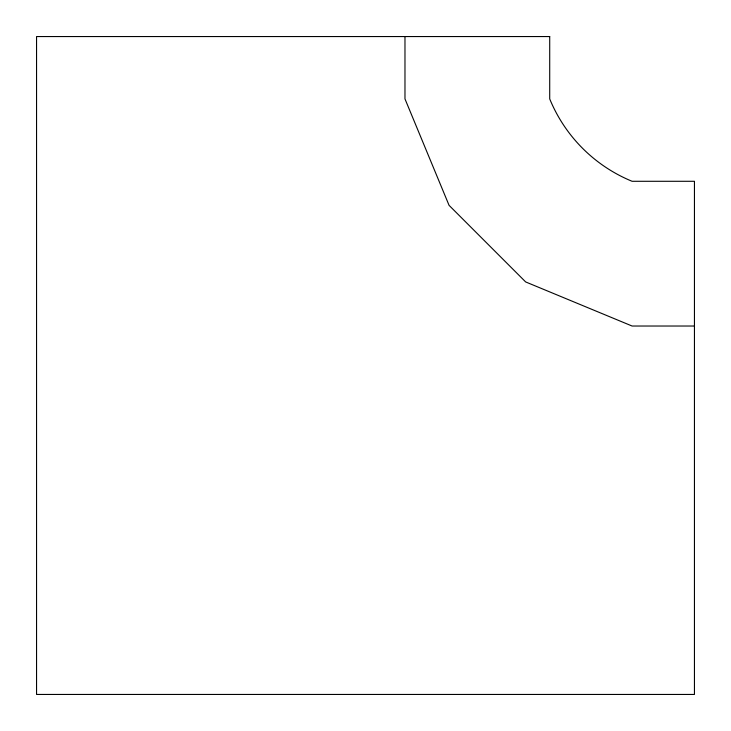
<?xml version="1.0" encoding="UTF-8"?>
<svg xmlns="http://www.w3.org/2000/svg" width="731" height="731" viewBox="0 0 731 731"><rect width="100%" height="100%" fill="white"/><g stroke="black" fill="none" stroke-linecap="round" stroke-linejoin="round"><path stroke-width="1.1" d="M694.45 326.026L632.096 326.026L525.662 281.938L449.062 205.338L404.974 98.904L404.974 36.55M549.712 36.55L36.55 36.55L36.55 694.45L694.45 694.45L694.45 181.288L632.096 181.288A150.906 150.906 0 0 1 549.712 98.904L549.712 36.55"/></g></svg>
